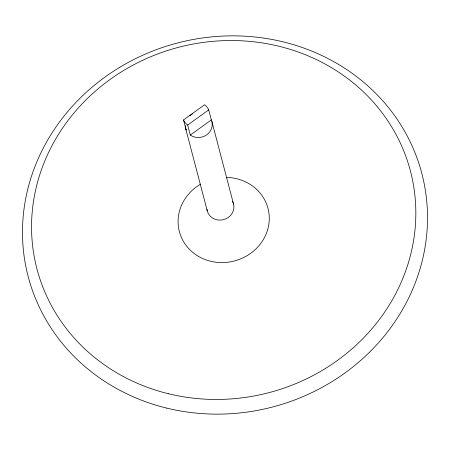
<?xml version="1.0" encoding="UTF-8"?>
<svg xmlns="http://www.w3.org/2000/svg" width="450" height="450" viewBox="0 0 450 450"><rect width="100%" height="100%" fill="white"/><g stroke="black" fill="none" stroke-linecap="round" stroke-linejoin="round"><path stroke-width="0.67" d="M183.527 119.948L204.564 104.766A13.579 12.549 -14.7 0 1 208.71 109.873L211.331 119.886A13.579 12.549 -14.7 0 1 206.747 134.792A13.579 12.549 -14.7 0 1 190.299 135.067L187.672 125.055A13.579 12.549 -14.7 0 1 183.527 119.948L186.154 129.954A13.579 12.549 -14.7 0 1 185.237 125.691M187.672 125.055L208.71 109.873M190.299 135.067L211.331 119.886M211.894 121.545L233.556 204.109M185.597 128.295L207.253 210.859M189.827 115.768A13.579 12.549 -14.7 0 1 190.553 115.183M190.935 114.907A13.579 12.549 -14.7 0 1 191.722 114.396M192.127 114.159A13.579 12.549 -14.7 0 1 192.544 113.934M232.813 202.05A13.579 12.549 -14.7 0 1 223.746 219.583A13.579 12.549 -14.7 0 1 206.949 209.138M232.414 201.268A13.579 12.549 -14.7 0 1 232.622 201.656M226.491 177.412A45.821 42.362 -14.7 0 1 265.911 234.551A45.821 42.362 -14.7 0 1 193.854 253.26A45.821 42.362 -14.7 0 1 200.559 184.146M166.697 408.099A203.468 188.117 -14.7 0 0 422.111 174.532A203.468 188.117 -14.7 0 0 86.192 92.368A203.468 188.117 -14.7 0 0 166.697 408.099M168.368 393.722A193.056 178.493 -14.7 0 0 410.709 172.108A193.056 178.493 -14.7 0 0 91.986 94.157A193.056 178.493 -14.7 0 0 168.368 393.722"/></g></svg>
